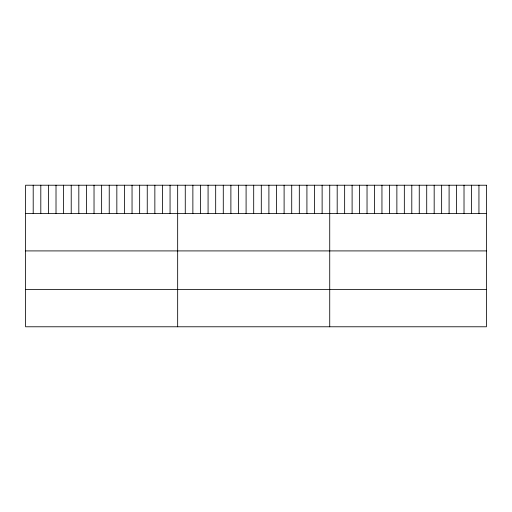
<?xml version="1.0" encoding="UTF-8"?>
<svg xmlns="http://www.w3.org/2000/svg" width="512" height="512" viewBox="0 0 512 512"><rect width="100%" height="100%" fill="white"/><g stroke="black" fill="none" stroke-linecap="round" stroke-linejoin="round"><path stroke-width="0.77" d="M25.6 213.542L486.4 213.542M25.6 250.912L486.4 250.912M25.6 289.408L486.4 289.408M478.938 185.222L478.938 213.542M471.482 185.222L471.482 213.542M464.019 185.222L464.019 213.542M456.557 185.222L456.557 213.542M449.094 185.222L449.094 213.542M441.638 185.222L441.638 213.542M434.176 185.222L434.176 213.542M426.714 185.222L426.714 213.542M419.258 185.222L419.258 213.542M411.795 185.222L411.795 213.542M404.333 185.222L404.333 213.542M396.87 185.222L396.87 213.542M389.414 185.222L389.414 213.542M381.952 185.222L381.952 213.542M374.49 185.222L374.49 213.542M367.034 185.222L367.034 213.542M359.571 185.222L359.571 213.542M352.109 185.222L352.109 213.542M344.646 185.222L344.646 213.542M337.19 185.222L337.19 213.542M329.728 185.222L329.728 326.778M322.125 185.222L322.125 213.542M314.522 185.222L314.522 213.542M306.918 185.222L306.918 213.542M299.315 185.222L299.315 213.542M291.712 185.222L291.712 213.542M284.109 185.222L284.109 213.542M276.506 185.222L276.506 213.542M268.902 185.222L268.902 213.542M261.299 185.222L261.299 213.542M253.696 185.222L253.696 213.542M246.093 185.222L246.093 213.542M238.49 185.222L238.49 213.542M230.886 185.222L230.886 213.542M223.283 185.222L223.283 213.542M215.68 185.222L215.68 213.542M208.077 185.222L208.077 213.542M200.474 185.222L200.474 213.542M192.87 185.222L192.87 213.542M185.267 185.222L185.267 213.542M177.664 185.222L177.664 326.778M170.061 185.222L170.061 213.542M162.458 185.222L162.458 213.542M154.854 185.222L154.854 213.542M147.251 185.222L147.251 213.542M139.648 185.222L139.648 213.542M132.045 185.222L132.045 213.542M124.442 185.222L124.442 213.542M116.838 185.222L116.838 213.542M109.235 185.222L109.235 213.542M101.632 185.222L101.632 213.542M94.029 185.222L94.029 213.542M86.426 185.222L86.426 213.542M78.822 185.222L78.822 213.542M71.219 185.222L71.219 213.542M63.616 185.222L63.616 213.542M56.013 185.222L56.013 213.542M48.41 185.222L48.41 213.542M40.806 185.222L40.806 213.542M33.203 185.222L33.203 213.542M486.4 185.222L25.6 185.222L25.6 326.778L486.4 326.778L486.4 185.222"/></g></svg>
